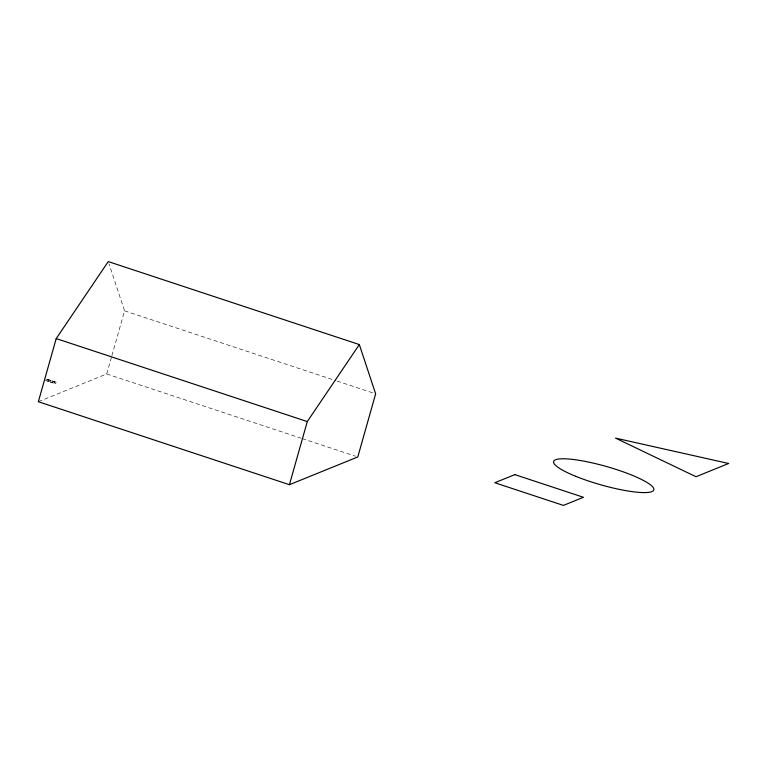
<?xml version="1.0" encoding="UTF-8"?>
<svg xmlns="http://www.w3.org/2000/svg" width="767" height="767" viewBox="0 0 767 767"><rect width="100%" height="100%" fill="white"/><g stroke="black" fill="none" stroke-linecap="round" stroke-linejoin="round"><path stroke-width="0.58" stroke-dasharray="3.83 2.88" d="M54.687 382.081L54.467 382.819M54.169 382.944L54.39 382.167M38.35 401.716L106.709 373.97L111.589 356.751M111.905 355.61L124.58 310.836L109 263.819M54.467 381.985C57.343 380.317 55.713 385.974 54.16 383.059M50.9 381.036L49.692 380.106M48.609 380.298L47.429 379.358M45.924 379.109L50.584 379.972L54.62 381.87M54.198 383.107C48.465 382.58 46.356 379.914 45.282 380.211M50.449 381.928L52.865 382.484M124.58 310.836L335.888 380.681M337.02 381.055L375.648 393.826M106.709 373.97L300.98 438.178M302.121 438.561L355.514 456.202M49.644 380.164L51.216 380.998M47.391 379.416L48.954 380.25M50.181 381.324L47.535 381.036L50.219 381.391M54.131 381.899L52.597 381.065L54.121 381.956"/><path stroke-width="1.15" d="M56.212 338.583L38.35 401.716L289.427 484.696L357.786 456.959L375.648 393.826L359.33 344.565L108.262 261.585L56.212 338.583L307.289 421.572L359.33 344.565M289.427 484.696L307.289 421.572M514.849 474.62L494.82 482.74L563.409 505.415L583.447 497.284L514.849 474.62M728.65 463.489L696.005 476.729L615.537 438.11L728.65 463.489M575.653 476.278A52.07 9.578 15.8 0 0 653.752 490.027A52.07 9.578 15.8 0 0 581.722 460.756A52.07 9.578 15.8 0 0 575.653 476.278"/></g></svg>
